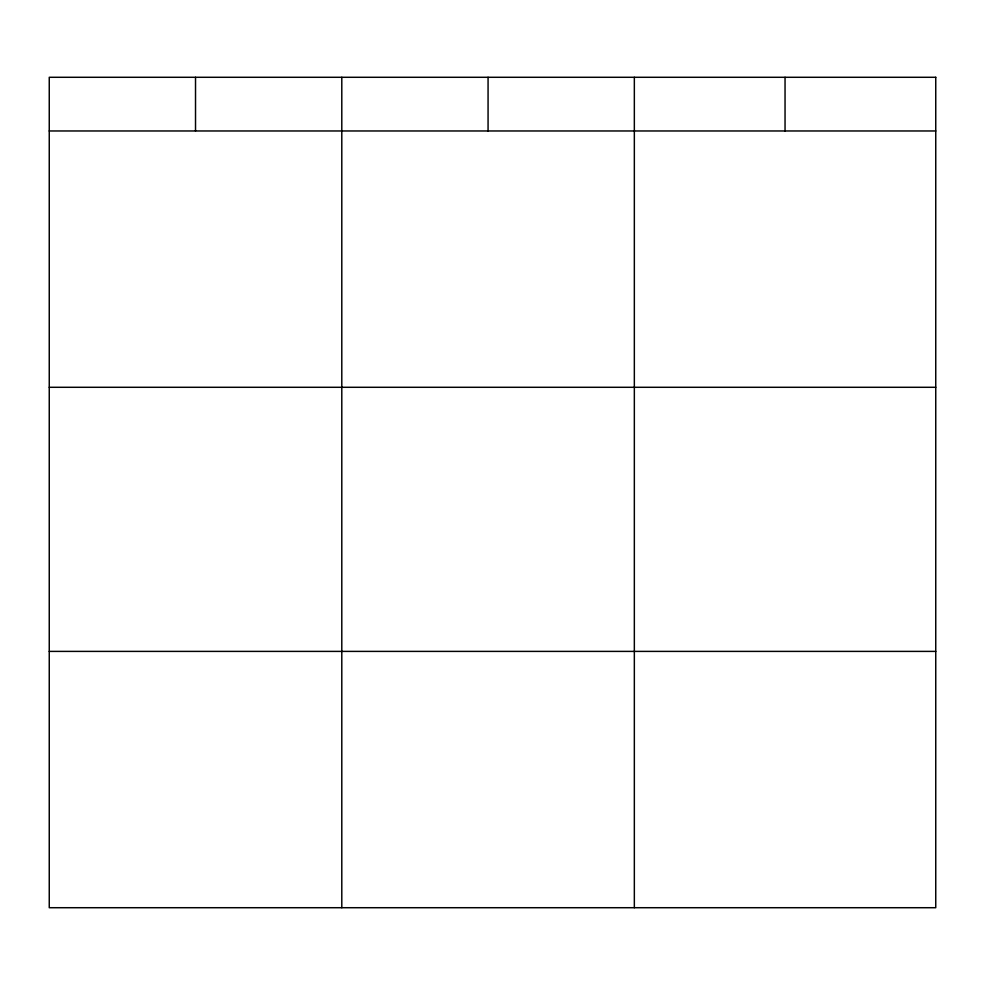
<?xml version="1.0" encoding="UTF-8"?>
<svg xmlns="http://www.w3.org/2000/svg" width="985" height="985" viewBox="0 0 985 985"><rect width="100%" height="100%" fill="white"/><g stroke="black" fill="none" stroke-linecap="round" stroke-linejoin="round"><path stroke-width="1.48" d="M49.25 130.968L935.75 130.968M49.25 387.29L935.75 387.29M49.25 651.393L935.75 651.393M785.045 77.286L785.045 130.968M634.34 77.286L634.34 907.714M488.067 77.286L488.067 130.968M341.795 77.286L341.795 907.714M195.523 77.286L195.523 130.968M935.75 77.286L49.25 77.286L49.25 907.714L935.75 907.714L935.75 77.286"/></g></svg>
